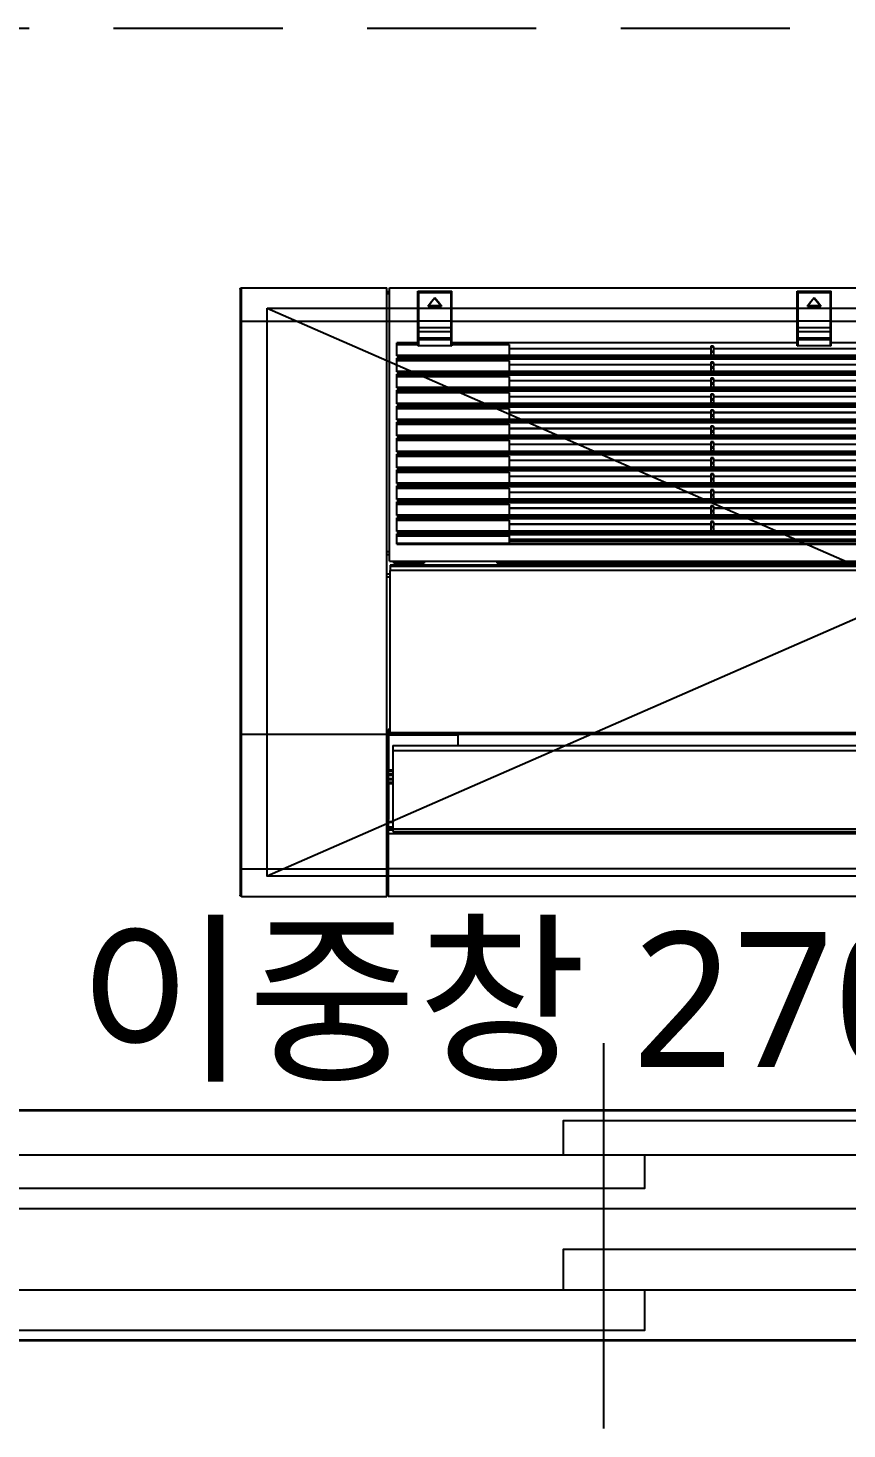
# Model space of a CAD drawing. Header units: millimetres. Extents: x 0 to 460473, y -68369 to 85219.
# Drawn here: x 231108 to 231714, y 27934 to 28970 of the extents above; entities that cross this region are included whole.
import ezdxf

# ---------------------------------------------------------------- set-up
doc = ezdxf.new("R2010")
doc.units = ezdxf.units.MM
doc.header["$LTSCALE"] = 50
doc.linetypes.add('HIDDEN2', pattern=[0.1875, 0.125, -0.0625])
for name, color, linetype in [('DIM', 7, 'Continuous'), ('ha', 8, 'Continuous'), ('hid', 8, 'HIDDEN2'), ('text', 7, 'Continuous'), ('wall', 2, 'Continuous'), ('win', 4, 'Continuous')]:
    doc.layers.add(name, color=color, linetype=linetype)
doc.styles.add('N 맑은고딕', font='malgun.ttf')
doc.styles.add('맑은 고딕', font='malgun.ttf')
doc.dimstyles.new('DH IN40', dxfattribs={"dimscale": 40, "dimtxt": 2.5, "dimasz": 1, "dimexe": 1.5, "dimexo": 1.5, "dimtad": 1, "dimdec": 7, "dimlunit": 6, "dimtxsty": '맑은 고딕', "dimblk": 'ARCHTICK', "dimcen": 2.5, "dimclrd": 256, "dimclre": 256, "dimclrt": 256, "dimadec": 0, "dimazin": 0, "dimtfac": 1, "dimtdec": 7, "dimtix": 1, "dimtmove": 0, "dimatfit": 3, "dimldrblk": 'ARCHTICK', "dimfxl": 1, "dimtfillclr": 1, "dimlwd": -1, "dimlwe": -1, "dimarcsym": 0})

# ---------------------------------------------------------------- blocks, each defined once
blk = doc.blocks.new('EWEDSF')
at = {"layer": 'wall', "color": 2}
for p, q in [((233274, 28169.7), (230234, 28169.7)), ((230034, 27999.7), (233434, 27999.7))]:
    blk.add_line(p, q, dxfattribs=at)
at = {"layer": 'win'}
for p, q in [((231534, 27934.2), (231534, 28219.2)), ((232844, 28169.2), (230324, 28169.2)), ((232834, 28096.7), (230334, 28096.7)), ((232834, 28096.7), (230334, 28096.7)), ((232834, 27999.2), (230334, 27999.2))]:
    blk.add_line(p, q, dxfattribs=at)
for points in [[(232834, 28161.7), (231504, 28161.7), (231504, 28136.7), (232834, 28136.7)], [(230334, 28136.7), (231564, 28136.7), (231564, 28111.7), (230334, 28111.7)], [(232834, 28066.7), (231504, 28066.7), (231504, 28036.7), (232834, 28036.7)], [(230334, 28036.7), (231564, 28036.7), (231564, 28006.7), (230334, 28006.7)]]:
    blk.add_lwpolyline(points, dxfattribs=at)
blk = doc.blocks.new('FSFSGF')
at = {"color": 1}
for p, q in [((325204.3, 82180.4), (325624.3, 83140.4)), ((325204.3, 83140.4), (325624.3, 82180.4))]:
    blk.add_line(p, q, dxfattribs=at)
at = {"color": 8}
for p, q in [((325189.3, 82270.9), (325189.3, 83049.9)), ((325391.4, 82270.9), (325391.4, 83049.9)), ((325394.4, 83049.4), (325394.4, 82271.4)), ((325395, 82271.4), (325395, 83049.4)), ((325398.4, 83049.4), (325398.4, 82271.4)), ((325518.3, 83049.4), (325518.3, 82271.4)), ((325519.3, 82271.4), (325519.3, 83049.4)), ((325592.8, 82269.9), (325592.8, 83050.9)), ((325618.9, 83050.9), (325618.9, 82269.9)), ((325639.3, 83050.9), (325639.3, 82269.9)), ((325239.7, 82276.4), (325239.7, 83044.9)), ((325241.4, 83044.9), (325241.4, 82276.4)), ((325241.9, 82276.4), (325241.9, 83044.9)), ((325251.5, 82276.4), (325251.5, 83044.9)), ((325253.2, 83044.9), (325253.2, 82276.4)), ((325253.7, 82276.4), (325253.7, 83044.9)), ((325263.3, 82276.4), (325263.3, 83044.9)), ((325265, 83044.9), (325265, 82276.4)), ((325265.4, 82276.4), (325265.4, 83044.9)), ((325275.1, 82276.4), (325275.1, 83044.9)), ((325276.8, 83044.9), (325276.8, 82276.4)), ((325277.2, 82276.4), (325277.2, 83044.9)), ((325286.9, 82276.4), (325286.9, 83044.9)), ((325288.6, 83044.9), (325288.6, 82276.4)), ((325289, 82276.4), (325289, 83044.9)), ((325298.7, 82276.4), (325298.7, 83044.9)), ((325300.4, 83044.9), (325300.4, 82276.4)), ((325300.8, 82276.4), (325300.8, 83044.9)), ((325310.5, 82276.4), (325310.5, 83044.9)), ((325312.2, 83044.9), (325312.2, 82276.4)), ((325312.6, 82276.4), (325312.6, 83044.9)), ((325322.3, 82276.4), (325322.3, 83044.9)), ((325323.9, 83044.9), (325323.9, 82276.4)), ((325324.4, 82276.4), (325324.4, 83044.9)), ((325334.1, 82276.4), (325334.1, 83044.9)), ((325335.7, 83044.9), (325335.7, 82276.4)), ((325336.2, 82276.4), (325336.2, 83044.9)), ((325345.8, 82276.4), (325345.8, 83044.9)), ((325347.5, 83044.9), (325347.5, 82276.4)), ((325348, 82276.4), (325348, 83044.9)), ((325357.6, 82276.4), (325357.6, 83044.9)), ((325359.3, 83044.9), (325359.3, 82276.4)), ((325359.8, 82276.4), (325359.8, 83044.9)), ((325369.4, 82276.4), (325369.4, 83044.9)), ((325371.1, 83044.9), (325371.1, 82276.4)), ((325371.6, 82276.4), (325371.6, 83044.9)), ((325378.4, 83044.9), (325378.4, 82276.4)), ((325378.9, 82276.4), (325378.9, 83044.9)), ((325527.8, 82273.4), (325527.8, 83047.4)), ((325531.3, 82273.4), (325531.3, 83047.4)), ((325589.6, 83047.4), (325589.6, 82273.4)), ((325591.3, 82273.4), (325591.3, 83047.4)), ((325392.9, 82350.4), (325392.9, 83025.9)), ((325375.5, 82963.4), (325375.5, 82359.3)), ((325376.3, 82359.3), (325376.3, 82963.4)), ((325213.9, 82597.4), (325213.9, 82723.4)), ((325229.9, 82723.4), (325229.9, 82597.4)), ((325234.4, 82659.4), (325234.4, 82510.4)), ((325234.5, 82659.4), (325234.5, 82510.4)), ((325239.2, 82510.4), (325239.2, 82659.4)), ((325246.2, 82659.4), (325246.2, 82510.4)), ((325246.3, 82659.4), (325246.3, 82510.4)), ((325251, 82510.4), (325251, 82659.4)), ((325258, 82659.4), (325258, 82510.4)), ((325258.1, 82659.4), (325258.1, 82510.4)), ((325262.8, 82510.4), (325262.8, 82659.4)), ((325269.8, 82659.4), (325269.8, 82510.4)), ((325269.9, 82659.4), (325269.9, 82510.4)), ((325274.6, 82510.4), (325274.6, 82659.4)), ((325281.6, 82659.4), (325281.6, 82510.4)), ((325281.7, 82659.4), (325281.7, 82510.4)), ((325286.4, 82510.4), (325286.4, 82659.4)), ((325293.4, 82659.4), (325293.4, 82510.4)), ((325293.5, 82659.4), (325293.5, 82510.4)), ((325298.2, 82510.4), (325298.2, 82659.4)), ((325305.2, 82659.4), (325305.2, 82510.4)), ((325305.2, 82659.4), (325305.2, 82510.4)), ((325310, 82510.4), (325310, 82659.4)), ((325317, 82659.4), (325317, 82510.4)), ((325317, 82659.4), (325317, 82510.4)), ((325321.8, 82510.4), (325321.8, 82659.4)), ((325328.8, 82659.4), (325328.8, 82510.4)), ((325328.8, 82659.4), (325328.8, 82510.4)), ((325333.6, 82510.4), (325333.6, 82659.4)), ((325340.6, 82659.4), (325340.6, 82510.4)), ((325340.6, 82659.4), (325340.6, 82510.4)), ((325345.4, 82510.4), (325345.4, 82659.4)), ((325352.3, 82659.4), (325352.3, 82510.4)), ((325352.4, 82659.4), (325352.4, 82510.4)), ((325357.2, 82510.4), (325357.2, 82659.4)), ((325364.1, 82659.4), (325364.1, 82510.4)), ((325364.2, 82659.4), (325364.2, 82510.4)), ((325368.9, 82510.4), (325368.9, 82659.4)), ((325191.7, 82572.4), (325191.7, 82597.4)), ((325194.6, 82597.4), (325191.7, 82597.4)), ((325192.7, 82596.8), (325192.7, 82573)), ((325192.7, 82596.8), (325192.8, 82596.8)), ((325192.8, 82596.8), (325192.9, 82596.8)), ((325192.9, 82596.8), (325193, 82597.1)), ((325192.9, 82573), (325192.9, 82596.8)), ((325192.9, 82596.8), (325195.7, 82596.8)), ((325193, 82597.1), (325193.2, 82597.3)), ((325196, 82597.3), (325193.2, 82597.3)), ((325198, 82597.4), (325194.6, 82597.4)), ((325195.7, 82596.8), (325198.9, 82596.8)), ((325199.2, 82597.3), (325196, 82597.3)), ((325201.6, 82597.4), (325198, 82597.4)), ((325198.9, 82596.8), (325202.4, 82596.8)), ((325202.6, 82597.3), (325199.2, 82597.3)), ((325205.6, 82597.4), (325201.6, 82597.4)), ((325202.4, 82596.8), (325206.1, 82596.8)), ((325206.3, 82597.3), (325202.6, 82597.3)), ((325205.2, 82597.3), (325205.3, 82597.4)), ((325209.7, 82597.4), (325205.6, 82597.4)), ((325206.1, 82596.8), (325210, 82596.8)), ((325210.1, 82597.3), (325206.3, 82597.3)), ((325207.6, 82597.4), (325207.6, 82597.3)), ((325213.9, 82597.4), (325209.7, 82597.4)), ((325210, 82596.8), (325213.9, 82596.8)), ((325214, 82597.3), (325210.1, 82597.3)), ((325212.6, 82597.3), (325212.6, 82597.4)), ((325229.9, 82597.4), (325213.9, 82597.4)), ((325213.9, 82596.8), (325214, 82597.1)), ((325213.9, 82596.8), (325213.9, 82573)), ((325213.9, 82596.8), (325216, 82596.8)), ((325214, 82597.1), (325214, 82597.3)), ((325215.7, 82597.3), (325214, 82597.3)), ((325214.6, 82597.4), (325214.6, 82597.3)), ((325217.2, 82597.3), (325215.7, 82597.3)), ((325216, 82596.8), (325217.7, 82596.8)), ((325218.5, 82597.3), (325217.2, 82597.3)), ((325217.7, 82596.8), (325218.9, 82596.8)), ((325219.3, 82597.3), (325218.5, 82597.3)), ((325218.9, 82596.8), (325219, 82597.1)), ((325218.9, 82596.8), (325218.9, 82573)), ((325218.9, 82596.8), (325220, 82596.8)), ((325219, 82597.1), (325219.3, 82597.3)), ((325220.2, 82597.3), (325219.3, 82597.3)), ((325220, 82596.8), (325221.7, 82596.8)), ((325221.7, 82597.3), (325220.2, 82597.3)), ((325226.6, 82597.3), (325221.7, 82597.3)), ((325221.7, 82597.3), (325221.7, 82597.1)), ((325221.7, 82597.1), (325221.7, 82596.8)), ((325221.7, 82596.8), (325226.6, 82596.8)), ((325221.7, 82573), (325221.7, 82596.8)), ((325226.8, 82597.3), (325226.6, 82597.3)), ((325226.6, 82597.3), (325226.6, 82597.1)), ((325226.6, 82597.1), (325226.6, 82596.8)), ((325226.6, 82596.8), (325226.6, 82573)), ((325226.6, 82596.8), (325227.1, 82596.8)), ((325227, 82597.3), (325226.8, 82597.3)), ((325231.5, 82597.3), (325227, 82597.3)), ((325227, 82597.3), (325227.3, 82597.1)), ((325227.1, 82596.8), (325227.5, 82596.8)), ((325227.3, 82597.1), (325227.5, 82596.8)), ((325227.5, 82573), (325227.5, 82596.8)), ((325227.5, 82596.8), (325232.1, 82596.8)), ((325232.1, 82597.4), (325229.9, 82597.4)), ((325231.9, 82597.1), (325231.5, 82597.3)), ((325232.1, 82596.8), (325231.9, 82597.1)), ((325232.1, 82597.4), (325232.1, 82572.4)), ((325232.1, 82596.8), (325232.1, 82573)), ((325199.7, 82587.3), (325196.8, 82584.9)), ((325196.8, 82584.9), (325199.7, 82582.5)), ((325196.8, 82584.9), (325196.8, 82584.9)), ((325196.8, 82584.9), (325196.8, 82584.9)), ((325196.8, 82584.9), (325196.8, 82584.9)), ((325196.8, 82584.9), (325196.9, 82584.9)), ((325196.9, 82584.9), (325199.7, 82587.2)), ((325199.7, 82582.5), (325196.9, 82584.9)), ((325196.9, 82584.9), (325196.9, 82584.9)), ((325196.9, 82584.9), (325196.9, 82584.9)), ((325196.9, 82584.9), (325196.9, 82584.9)), ((325196.9, 82584.9), (325196.9, 82584.9)), ((325202.8, 82589.8), (325199.7, 82587.3)), ((325199.7, 82587.2), (325202.7, 82589.6)), ((325202.7, 82589.7), (325202.7, 82589.8)), ((325202.7, 82589.8), (325202.8, 82589.8)), ((325202.7, 82589.6), (325202.7, 82589.6)), ((325202.7, 82589.6), (325202.7, 82589.7)), ((325202.7, 82589.7), (325202.7, 82589.7)), ((325202.7, 82589.7), (325202.7, 82589.7)), ((325202.7, 82589.6), (325202.7, 82580.1)), ((325202.7, 82589.6), (325202.7, 82589.6)), ((325202.8, 82579.9), (325202.8, 82589.9)), ((325202.8, 82589.9), (325202.8, 82589.8)), ((325202.8, 82589.8), (325202.8, 82589.8)), ((325202.8, 82589.8), (325202.8, 82589.8)), ((325202.8, 82589.8), (325202.8, 82589.8)), ((325192.8, 82573), (325192.7, 82573)), ((325192.9, 82573), (325192.8, 82573)), ((325195.7, 82573), (325192.9, 82573)), ((325193, 82572.6), (325192.9, 82573)), ((325198.9, 82573), (325195.7, 82573)), ((325202.4, 82573), (325198.9, 82573)), ((325199.7, 82582.5), (325202.8, 82579.9)), ((325202.7, 82580.1), (325199.7, 82582.5)), ((325206.1, 82573), (325202.4, 82573)), ((325202.7, 82580), (325202.7, 82580.1)), ((325202.7, 82580.1), (325202.7, 82580.1)), ((325202.7, 82580.1), (325202.7, 82580.1)), ((325202.7, 82580.1), (325202.7, 82580.1)), ((325202.7, 82580.1), (325202.7, 82580.1)), ((325202.7, 82579.9), (325202.7, 82580)), ((325202.8, 82579.9), (325202.7, 82579.9)), ((325202.8, 82579.9), (325202.8, 82579.9)), ((325202.8, 82579.9), (325202.8, 82579.9)), ((325202.8, 82579.9), (325202.8, 82579.9)), ((325202.8, 82579.9), (325202.8, 82579.9)), ((325210, 82573), (325206.1, 82573)), ((325213.9, 82573), (325210, 82573)), ((325214, 82572.6), (325213.9, 82573)), ((325216, 82573), (325213.9, 82573)), ((325217.7, 82573), (325216, 82573)), ((325218.9, 82573), (325217.7, 82573)), ((325220, 82573), (325218.9, 82573)), ((325219, 82572.6), (325218.9, 82573)), ((325221.7, 82573), (325220, 82573)), ((325226.6, 82573), (325221.7, 82573)), ((325221.7, 82573), (325221.7, 82572.6)), ((325227.1, 82573), (325226.6, 82573)), ((325226.6, 82573), (325226.6, 82572.6)), ((325227.5, 82573), (325227.1, 82573)), ((325227.5, 82573), (325227.3, 82572.6)), ((325232.1, 82573), (325227.5, 82573)), ((325231.9, 82572.6), (325232.1, 82573)), ((325194.6, 82572.4), (325191.7, 82572.4)), ((325193.2, 82572.5), (325193, 82572.6)), ((325193.2, 82572.5), (325196, 82572.5)), ((325198, 82572.4), (325194.6, 82572.4)), ((325196, 82572.5), (325199.2, 82572.5)), ((325201.6, 82572.4), (325198, 82572.4)), ((325199.2, 82572.5), (325202.6, 82572.5)), ((325205.6, 82572.4), (325201.6, 82572.4)), ((325202.6, 82572.5), (325206.3, 82572.5)), ((325205.2, 82572.5), (325205.3, 82572.4)), ((325209.7, 82572.4), (325205.6, 82572.4)), ((325206.3, 82572.5), (325210.1, 82572.5)), ((325207.6, 82572.4), (325207.6, 82572.5)), ((325213.9, 82572.4), (325209.7, 82572.4)), ((325210.1, 82572.5), (325214, 82572.5)), ((325212.6, 82572.5), (325212.6, 82572.4)), ((325213.9, 82316.9), (325213.9, 82572.4)), ((325229.9, 82572.4), (325213.9, 82572.4)), ((325214, 82572.5), (325214, 82572.6)), ((325214, 82572.5), (325215.7, 82572.5)), ((325214.6, 82572.4), (325214.6, 82572.5)), ((325215.7, 82572.5), (325217.2, 82572.5)), ((325217.2, 82572.5), (325218.5, 82572.5)), ((325218.5, 82572.5), (325219.3, 82572.5)), ((325219.3, 82572.5), (325219, 82572.6)), ((325219.3, 82572.5), (325220.2, 82572.5)), ((325220.2, 82572.5), (325221.7, 82572.5)), ((325221.7, 82572.6), (325221.7, 82572.5)), ((325221.7, 82572.5), (325226.6, 82572.5)), ((325226.6, 82572.6), (325226.6, 82572.5)), ((325226.6, 82572.5), (325226.8, 82572.5)), ((325226.8, 82572.5), (325227, 82572.5)), ((325227.3, 82572.6), (325227, 82572.5)), ((325227, 82572.5), (325231.5, 82572.5)), ((325229.9, 82572.4), (325229.9, 82316.9)), ((325232.1, 82572.4), (325229.9, 82572.4)), ((325231.5, 82572.5), (325231.9, 82572.6)), ((325232.5, 82510.4), (325232.5, 82508.4)), ((325232.7, 82510.4), (325232.5, 82510.4)), ((325232.5, 82508.4), (325232.7, 82508.4)), ((325233, 82510.4), (325232.7, 82510.4)), ((325232.7, 82508.4), (325233, 82508.4)), ((325233, 82508.4), (325233, 82510.4)), ((325233, 82510.4), (325236.3, 82510.4)), ((325233, 82508.4), (325236.3, 82508.4)), ((325234.4, 82508.4), (325234.4, 82359.3)), ((325234.5, 82508.4), (325234.5, 82359.3)), ((325236.3, 82510.4), (325236.3, 82508.4)), ((325236.5, 82510.4), (325236.3, 82510.4)), ((325236.3, 82508.4), (325236.5, 82508.4)), ((325236.7, 82510.4), (325236.5, 82510.4)), ((325236.5, 82508.4), (325236.7, 82508.4)), ((325236.7, 82510.4), (325239.3, 82510.4)), ((325236.7, 82508.4), (325236.7, 82510.4)), ((325236.7, 82508.4), (325239.3, 82508.4)), ((325239.2, 82359.3), (325239.2, 82508.4)), ((325239.3, 82510.4), (325239.3, 82508.4)), ((325244.3, 82510.4), (325244.3, 82508.4)), ((325244.5, 82510.4), (325244.3, 82510.4)), ((325244.3, 82508.4), (325244.5, 82508.4)), ((325244.7, 82510.4), (325244.5, 82510.4)), ((325244.5, 82508.4), (325244.7, 82508.4)), ((325244.7, 82508.4), (325244.7, 82510.4)), ((325244.7, 82510.4), (325248.1, 82510.4)), ((325244.7, 82508.4), (325248.1, 82508.4)), ((325246.2, 82508.4), (325246.2, 82359.3)), ((325246.3, 82508.4), (325246.3, 82359.3)), ((325248.1, 82510.4), (325248.1, 82508.4)), ((325248.3, 82510.4), (325248.1, 82510.4)), ((325248.1, 82508.4), (325248.3, 82508.4)), ((325248.5, 82510.4), (325248.3, 82510.4)), ((325248.3, 82508.4), (325248.5, 82508.4)), ((325248.5, 82508.4), (325248.5, 82510.4)), ((325248.5, 82510.4), (325251.1, 82510.4)), ((325248.5, 82508.4), (325251.1, 82508.4)), ((325251, 82359.3), (325251, 82508.4)), ((325251.1, 82510.4), (325251.1, 82508.4)), ((325256.1, 82510.4), (325256.1, 82508.4)), ((325256.3, 82510.4), (325256.1, 82510.4)), ((325256.1, 82508.4), (325256.3, 82508.4)), ((325256.5, 82510.4), (325256.3, 82510.4)), ((325256.3, 82508.4), (325256.5, 82508.4)), ((325256.5, 82508.4), (325256.5, 82510.4)), ((325256.5, 82510.4), (325259.9, 82510.4)), ((325256.5, 82508.4), (325259.9, 82508.4)), ((325258, 82508.4), (325258, 82359.3)), ((325258.1, 82508.4), (325258.1, 82359.3)), ((325259.9, 82510.4), (325259.9, 82508.4)), ((325260.1, 82510.4), (325259.9, 82510.4)), ((325259.9, 82508.4), (325260.1, 82508.4)), ((325260.3, 82510.4), (325260.1, 82510.4)), ((325260.1, 82508.4), (325260.3, 82508.4)), ((325260.3, 82508.4), (325260.3, 82510.4)), ((325260.3, 82510.4), (325262.9, 82510.4)), ((325260.3, 82508.4), (325262.9, 82508.4)), ((325262.8, 82359.3), (325262.8, 82508.4)), ((325262.9, 82510.4), (325262.9, 82508.4)), ((325267.9, 82510.4), (325267.9, 82508.4)), ((325268.1, 82510.4), (325267.9, 82510.4)), ((325267.9, 82508.4), (325268.1, 82508.4)), ((325268.3, 82510.4), (325268.1, 82510.4)), ((325268.1, 82508.4), (325268.3, 82508.4)), ((325268.3, 82508.4), (325268.3, 82510.4)), ((325268.3, 82510.4), (325271.7, 82510.4)), ((325268.3, 82508.4), (325271.7, 82508.4)), ((325269.8, 82508.4), (325269.8, 82359.3)), ((325269.9, 82508.4), (325269.9, 82359.3)), ((325271.7, 82510.4), (325271.7, 82508.4)), ((325271.9, 82510.4), (325271.7, 82510.4)), ((325271.7, 82508.4), (325271.9, 82508.4)), ((325272.1, 82510.4), (325271.9, 82510.4)), ((325271.9, 82508.4), (325272.1, 82508.4)), ((325272.1, 82510.4), (325274.7, 82510.4)), ((325272.1, 82508.4), (325272.1, 82510.4)), ((325272.1, 82508.4), (325274.7, 82508.4)), ((325274.6, 82359.3), (325274.6, 82508.4)), ((325274.7, 82510.4), (325274.7, 82508.4)), ((325279.7, 82510.4), (325279.7, 82508.4)), ((325279.9, 82510.4), (325279.7, 82510.4)), ((325279.7, 82508.4), (325279.9, 82508.4)), ((325280.1, 82510.4), (325279.9, 82510.4)), ((325279.9, 82508.4), (325280.1, 82508.4)), ((325280.1, 82508.4), (325280.1, 82510.4)), ((325280.1, 82510.4), (325283.5, 82510.4)), ((325280.1, 82508.4), (325283.5, 82508.4)), ((325281.6, 82508.4), (325281.6, 82359.3)), ((325281.7, 82508.4), (325281.7, 82359.3)), ((325283.5, 82510.4), (325283.5, 82508.4)), ((325283.7, 82510.4), (325283.5, 82510.4)), ((325283.5, 82508.4), (325283.7, 82508.4)), ((325283.9, 82510.4), (325283.7, 82510.4)), ((325283.7, 82508.4), (325283.9, 82508.4)), ((325283.9, 82510.4), (325286.5, 82510.4)), ((325283.9, 82508.4), (325283.9, 82510.4)), ((325283.9, 82508.4), (325286.5, 82508.4)), ((325286.4, 82359.3), (325286.4, 82508.4)), ((325286.5, 82510.4), (325286.5, 82508.4)), ((325291.5, 82510.4), (325291.5, 82508.4)), ((325291.6, 82510.4), (325291.5, 82510.4)), ((325291.5, 82508.4), (325291.6, 82508.4)), ((325291.9, 82510.4), (325291.6, 82510.4)), ((325291.6, 82508.4), (325291.9, 82508.4)), ((325291.9, 82508.4), (325291.9, 82510.4)), ((325291.9, 82510.4), (325295.3, 82510.4)), ((325291.9, 82508.4), (325295.3, 82508.4)), ((325293.4, 82508.4), (325293.4, 82359.3)), ((325293.5, 82508.4), (325293.5, 82359.3)), ((325295.3, 82510.4), (325295.3, 82508.4)), ((325295.5, 82510.4), (325295.3, 82510.4)), ((325295.3, 82508.4), (325295.5, 82508.4)), ((325295.7, 82510.4), (325295.5, 82510.4)), ((325295.5, 82508.4), (325295.7, 82508.4)), ((325295.7, 82508.4), (325295.7, 82510.4)), ((325295.7, 82510.4), (325298.3, 82510.4)), ((325295.7, 82508.4), (325298.3, 82508.4)), ((325298.2, 82359.3), (325298.2, 82508.4)), ((325298.3, 82510.4), (325298.3, 82508.4)), ((325303.2, 82510.4), (325303.2, 82508.4)), ((325303.4, 82510.4), (325303.2, 82510.4)), ((325303.2, 82508.4), (325303.4, 82508.4)), ((325303.7, 82510.4), (325303.4, 82510.4)), ((325303.4, 82508.4), (325303.7, 82508.4)), ((325303.7, 82508.4), (325303.7, 82510.4)), ((325303.7, 82510.4), (325307.1, 82510.4)), ((325303.7, 82508.4), (325307.1, 82508.4)), ((325305.2, 82508.4), (325305.2, 82359.3)), ((325305.2, 82508.4), (325305.2, 82359.3)), ((325307.1, 82510.4), (325307.1, 82508.4)), ((325307.3, 82510.4), (325307.1, 82510.4)), ((325307.1, 82508.4), (325307.3, 82508.4)), ((325307.5, 82510.4), (325307.3, 82510.4)), ((325307.3, 82508.4), (325307.5, 82508.4)), ((325307.5, 82508.4), (325307.5, 82510.4)), ((325307.5, 82510.4), (325310.1, 82510.4)), ((325307.5, 82508.4), (325310.1, 82508.4)), ((325310, 82359.3), (325310, 82508.4)), ((325310.1, 82510.4), (325310.1, 82508.4)), ((325315, 82510.4), (325315, 82508.4)), ((325315.2, 82510.4), (325315, 82510.4)), ((325315, 82508.4), (325315.2, 82508.4)), ((325315.5, 82510.4), (325315.2, 82510.4)), ((325315.2, 82508.4), (325315.5, 82508.4)), ((325315.5, 82508.4), (325315.5, 82510.4)), ((325315.5, 82510.4), (325318.8, 82510.4)), ((325315.5, 82508.4), (325318.8, 82508.4)), ((325317, 82508.4), (325317, 82359.3)), ((325317, 82508.4), (325317, 82359.3)), ((325318.8, 82510.4), (325318.8, 82508.4)), ((325319.1, 82510.4), (325318.8, 82510.4)), ((325318.8, 82508.4), (325319.1, 82508.4)), ((325319.3, 82510.4), (325319.1, 82510.4)), ((325319.1, 82508.4), (325319.3, 82508.4)), ((325319.3, 82510.4), (325321.8, 82510.4)), ((325319.3, 82508.4), (325319.3, 82510.4)), ((325319.3, 82508.4), (325321.8, 82508.4)), ((325321.8, 82510.4), (325321.8, 82508.4)), ((325321.8, 82359.3), (325321.8, 82508.4)), ((325326.8, 82510.4), (325326.8, 82508.4)), ((325327, 82510.4), (325326.8, 82510.4)), ((325326.8, 82508.4), (325327, 82508.4)), ((325327.3, 82510.4), (325327, 82510.4)), ((325327, 82508.4), (325327.3, 82508.4)), ((325327.3, 82508.4), (325327.3, 82510.4)), ((325327.3, 82510.4), (325330.6, 82510.4)), ((325327.3, 82508.4), (325330.6, 82508.4)), ((325328.8, 82508.4), (325328.8, 82359.3)), ((325328.8, 82508.4), (325328.8, 82359.3)), ((325330.6, 82510.4), (325330.6, 82508.4)), ((325330.9, 82510.4), (325330.6, 82510.4)), ((325330.6, 82508.4), (325330.9, 82508.4)), ((325331, 82510.4), (325330.9, 82510.4)), ((325330.9, 82508.4), (325331, 82508.4)), ((325331, 82510.4), (325333.6, 82510.4)), ((325331, 82508.4), (325331, 82510.4)), ((325331, 82508.4), (325333.6, 82508.4)), ((325333.6, 82510.4), (325333.6, 82508.4)), ((325333.6, 82359.3), (325333.6, 82508.4)), ((325338.6, 82510.4), (325338.6, 82508.4)), ((325338.8, 82510.4), (325338.6, 82510.4)), ((325338.6, 82508.4), (325338.8, 82508.4)), ((325339.1, 82510.4), (325338.8, 82510.4)), ((325338.8, 82508.4), (325339.1, 82508.4)), ((325339.1, 82508.4), (325339.1, 82510.4)), ((325339.1, 82510.4), (325342.4, 82510.4)), ((325339.1, 82508.4), (325342.4, 82508.4)), ((325340.6, 82508.4), (325340.6, 82359.3)), ((325340.6, 82508.4), (325340.6, 82359.3)), ((325342.4, 82510.4), (325342.4, 82508.4)), ((325342.7, 82510.4), (325342.4, 82510.4)), ((325342.4, 82508.4), (325342.7, 82508.4)), ((325342.8, 82510.4), (325342.7, 82510.4)), ((325342.7, 82508.4), (325342.8, 82508.4)), ((325342.8, 82510.4), (325345.4, 82510.4)), ((325342.8, 82508.4), (325342.8, 82510.4)), ((325342.8, 82508.4), (325345.4, 82508.4)), ((325345.4, 82510.4), (325345.4, 82508.4)), ((325345.4, 82359.3), (325345.4, 82508.4)), ((325350.4, 82510.4), (325350.4, 82508.4)), ((325350.6, 82510.4), (325350.4, 82510.4)), ((325350.4, 82508.4), (325350.6, 82508.4)), ((325350.9, 82510.4), (325350.6, 82510.4)), ((325350.6, 82508.4), (325350.9, 82508.4)), ((325350.9, 82508.4), (325350.9, 82510.4)), ((325350.9, 82510.4), (325354.2, 82510.4)), ((325350.9, 82508.4), (325354.2, 82508.4)), ((325352.3, 82508.4), (325352.3, 82359.3)), ((325352.4, 82508.4), (325352.4, 82359.3)), ((325354.2, 82510.4), (325354.2, 82508.4)), ((325354.5, 82510.4), (325354.2, 82510.4)), ((325354.2, 82508.4), (325354.5, 82508.4)), ((325354.6, 82510.4), (325354.5, 82510.4)), ((325354.5, 82508.4), (325354.6, 82508.4)), ((325354.6, 82510.4), (325357.2, 82510.4)), ((325354.6, 82508.4), (325354.6, 82510.4)), ((325354.6, 82508.4), (325357.2, 82508.4)), ((325357.2, 82510.4), (325357.2, 82508.4)), ((325357.2, 82359.3), (325357.2, 82508.4)), ((325362.2, 82510.4), (325362.2, 82508.4)), ((325362.4, 82510.4), (325362.2, 82510.4)), ((325362.2, 82508.4), (325362.4, 82508.4)), ((325362.7, 82510.4), (325362.4, 82510.4)), ((325362.4, 82508.4), (325362.7, 82508.4)), ((325362.7, 82508.4), (325362.7, 82510.4)), ((325362.7, 82510.4), (325366, 82510.4)), ((325362.7, 82508.4), (325366, 82508.4)), ((325364.1, 82508.4), (325364.1, 82359.3)), ((325364.2, 82508.4), (325364.2, 82359.3)), ((325366, 82510.4), (325366, 82508.4)), ((325366.2, 82510.4), (325366, 82510.4)), ((325366, 82508.4), (325366.2, 82508.4)), ((325366.4, 82510.4), (325366.2, 82510.4)), ((325366.2, 82508.4), (325366.4, 82508.4)), ((325366.4, 82508.4), (325366.4, 82510.4)), ((325366.4, 82510.4), (325369, 82510.4)), ((325366.4, 82508.4), (325369, 82508.4)), ((325368.9, 82359.3), (325368.9, 82508.4)), ((325369, 82510.4), (325369, 82508.4)), ((325231.3, 82316.9), (325231.3, 82359.3)), ((325231.3, 82359.3), (325239.2, 82359.3)), ((325239.2, 82276.4), (325239.2, 82359.3)), ((325243.1, 82276.4), (325243.1, 82359.3)), ((325243.1, 82359.3), (325251, 82359.3)), ((325251, 82276.4), (325251, 82359.3)), ((325254.9, 82276.4), (325254.9, 82359.3)), ((325254.9, 82359.3), (325262.8, 82359.3)), ((325262.8, 82276.4), (325262.8, 82359.3)), ((325266.7, 82276.4), (325266.7, 82359.3)), ((325266.7, 82359.3), (325274.6, 82359.3)), ((325274.6, 82276.4), (325274.6, 82359.3)), ((325278.5, 82276.4), (325278.5, 82359.3)), ((325278.5, 82359.3), (325286.4, 82359.3)), ((325286.4, 82276.4), (325286.4, 82359.3)), ((325290.2, 82276.4), (325290.2, 82359.3)), ((325290.2, 82359.3), (325298.2, 82359.3)), ((325298.2, 82276.4), (325298.2, 82359.3)), ((325302, 82276.4), (325302, 82359.3)), ((325302, 82359.3), (325310, 82359.3)), ((325310, 82276.4), (325310, 82359.3)), ((325313.8, 82276.4), (325313.8, 82359.3)), ((325313.8, 82359.3), (325321.8, 82359.3)), ((325321.8, 82276.4), (325321.8, 82359.3)), ((325325.6, 82276.4), (325325.6, 82359.3)), ((325325.6, 82359.3), (325333.6, 82359.3)), ((325333.6, 82276.4), (325333.6, 82359.3)), ((325337.4, 82276.4), (325337.4, 82359.3)), ((325337.4, 82359.3), (325345.4, 82359.3)), ((325345.4, 82276.4), (325345.4, 82359.3)), ((325349.2, 82276.4), (325349.2, 82359.3)), ((325349.2, 82359.3), (325357.2, 82359.3)), ((325357.2, 82276.4), (325357.2, 82359.3)), ((325361, 82276.4), (325361, 82359.3)), ((325361, 82359.3), (325368.9, 82359.3)), ((325368.9, 82276.4), (325368.9, 82359.3)), ((325372.8, 82276.4), (325372.8, 82359.3)), ((325372.8, 82359.3), (325378.4, 82359.3)), ((325391.6, 82350.8), (325391.4, 82350.8)), ((325391.4, 82350.4), (325392.1, 82350.4)), ((325392.1, 82350.7), (325391.6, 82350.8)), ((325392.6, 82350.6), (325392.1, 82350.7)), ((325392.1, 82350.4), (325392.9, 82350.4)), ((325392.7, 82350.5), (325392.6, 82350.6)), ((325392.8, 82350.5), (325392.7, 82350.5)), ((325392.9, 82350.4), (325392.8, 82350.5)), ((325392.9, 82350.4), (325392.9, 82350.4)), ((325392.9, 82350.4), (325392.9, 82350.4)), ((325392.9, 82350.4), (325392.9, 82350.4)), ((325392.9, 82350.4), (325392.9, 82350.4)), ((325392.9, 82350.4), (325392.9, 82350.4)), ((325191.7, 82291.9), (325191.7, 82316.9)), ((325194.6, 82316.9), (325191.7, 82316.9)), ((325192.7, 82316.3), (325192.7, 82292.5)), ((325192.7, 82316.3), (325192.8, 82316.3)), ((325192.8, 82316.3), (325192.9, 82316.3)), ((325192.9, 82316.3), (325193, 82316.6)), ((325192.9, 82292.5), (325192.9, 82316.3)), ((325192.9, 82316.3), (325195.7, 82316.3)), ((325193, 82316.6), (325193.2, 82316.8)), ((325196, 82316.8), (325193.2, 82316.8)), ((325198, 82316.9), (325194.6, 82316.9)), ((325195.7, 82316.3), (325198.9, 82316.3)), ((325199.2, 82316.8), (325196, 82316.8)), ((325201.6, 82316.9), (325198, 82316.9)), ((325198.9, 82316.3), (325202.4, 82316.3)), ((325202.6, 82316.8), (325199.2, 82316.8)), ((325205.6, 82316.9), (325201.6, 82316.9)), ((325202.4, 82316.3), (325206.1, 82316.3)), ((325206.3, 82316.8), (325202.6, 82316.8)), ((325205.2, 82316.8), (325205.3, 82316.9)), ((325209.7, 82316.9), (325205.6, 82316.9)), ((325206.1, 82316.3), (325210, 82316.3)), ((325210.1, 82316.8), (325206.3, 82316.8)), ((325207.6, 82316.9), (325207.6, 82316.8)), ((325213.9, 82316.9), (325209.7, 82316.9)), ((325210, 82316.3), (325213.9, 82316.3)), ((325214, 82316.8), (325210.1, 82316.8)), ((325212.6, 82316.8), (325212.6, 82316.9)), ((325229.9, 82316.9), (325213.9, 82316.9)), ((325213.9, 82316.3), (325214, 82316.6)), ((325213.9, 82316.3), (325213.9, 82292.5)), ((325213.9, 82316.3), (325216, 82316.3)), ((325214, 82316.6), (325214, 82316.8)), ((325215.7, 82316.8), (325214, 82316.8)), ((325214.6, 82316.9), (325214.6, 82316.8)), ((325217.2, 82316.8), (325215.7, 82316.8)), ((325216, 82316.3), (325217.7, 82316.3)), ((325218.5, 82316.8), (325217.2, 82316.8)), ((325217.7, 82316.3), (325218.9, 82316.3)), ((325219.3, 82316.8), (325218.5, 82316.8)), ((325218.9, 82316.3), (325219, 82316.6)), ((325218.9, 82316.3), (325218.9, 82292.5)), ((325218.9, 82316.3), (325220, 82316.3)), ((325219, 82316.6), (325219.3, 82316.8)), ((325220.2, 82316.8), (325219.3, 82316.8)), ((325220, 82316.3), (325221.7, 82316.3)), ((325221.7, 82316.8), (325220.2, 82316.8)), ((325226.6, 82316.8), (325221.7, 82316.8)), ((325221.7, 82316.8), (325221.7, 82316.6)), ((325221.7, 82316.6), (325221.7, 82316.3)), ((325221.7, 82316.3), (325226.6, 82316.3)), ((325221.7, 82292.5), (325221.7, 82316.3)), ((325226.8, 82316.8), (325226.6, 82316.8)), ((325226.6, 82316.8), (325226.6, 82316.6)), ((325226.6, 82316.6), (325226.6, 82316.3)), ((325226.6, 82316.3), (325226.6, 82292.5)), ((325226.6, 82316.3), (325227.1, 82316.3)), ((325227, 82316.8), (325226.8, 82316.8)), ((325231.5, 82316.8), (325227, 82316.8)), ((325227, 82316.8), (325227.3, 82316.6)), ((325227.1, 82316.3), (325227.5, 82316.3)), ((325227.3, 82316.6), (325227.5, 82316.3)), ((325227.5, 82292.5), (325227.5, 82316.3)), ((325227.5, 82316.3), (325232.1, 82316.3)), ((325231.3, 82316.9), (325229.9, 82316.9)), ((325231.3, 82316.9), (325232.3, 82316.9)), ((325231.9, 82316.6), (325231.5, 82316.8)), ((325232.1, 82316.3), (325231.9, 82316.6)), ((325232.1, 82316.3), (325232.1, 82292.5)), ((325232.3, 82316.9), (325232.3, 82291.9)), ((325519.5, 82321.4), (325519.3, 82321.4)), ((325519.8, 82321.4), (325519.5, 82321.4)), ((325519.8, 82270.4), (325519.8, 82321.4)), ((325519.8, 82321.4), (325527.8, 82321.4)), ((325199.7, 82306.8), (325196.8, 82304.4)), ((325196.8, 82304.4), (325199.7, 82302)), ((325196.8, 82304.4), (325196.8, 82304.4)), ((325196.8, 82304.4), (325196.8, 82304.4)), ((325196.8, 82304.4), (325196.8, 82304.4)), ((325196.8, 82304.4), (325196.9, 82304.4)), ((325196.9, 82304.4), (325199.7, 82306.7)), ((325199.7, 82302), (325196.9, 82304.4)), ((325196.9, 82304.4), (325196.9, 82304.4)), ((325196.9, 82304.4), (325196.9, 82304.4)), ((325196.9, 82304.4), (325196.9, 82304.4)), ((325196.9, 82304.4), (325196.9, 82304.4)), ((325202.8, 82309.3), (325199.7, 82306.8)), ((325199.7, 82306.7), (325202.7, 82309.1)), ((325202.7, 82309.2), (325202.7, 82309.3)), ((325202.7, 82309.3), (325202.8, 82309.3)), ((325202.7, 82309.1), (325202.7, 82309.2)), ((325202.7, 82309.2), (325202.7, 82309.2)), ((325202.7, 82309.2), (325202.7, 82309.2)), ((325202.7, 82309.1), (325202.7, 82299.6)), ((325202.7, 82309.1), (325202.7, 82309.1)), ((325202.7, 82309.1), (325202.7, 82309.1)), ((325202.8, 82299.4), (325202.8, 82309.4)), ((325202.8, 82309.4), (325202.8, 82309.3)), ((325202.8, 82309.3), (325202.8, 82309.3)), ((325202.8, 82309.3), (325202.8, 82309.3)), ((325202.8, 82309.3), (325202.8, 82309.3)), ((325199.7, 82302), (325202.8, 82299.4)), ((325202.7, 82299.6), (325199.7, 82302)), ((325202.7, 82299.5), (325202.7, 82299.6)), ((325202.7, 82299.6), (325202.7, 82299.6)), ((325202.7, 82299.6), (325202.7, 82299.6)), ((325202.7, 82299.6), (325202.7, 82299.6)), ((325202.7, 82299.6), (325202.7, 82299.6)), ((325202.7, 82299.4), (325202.7, 82299.5)), ((325202.8, 82299.4), (325202.7, 82299.4)), ((325202.8, 82299.4), (325202.8, 82299.4)), ((325202.8, 82299.4), (325202.8, 82299.4)), ((325202.8, 82299.4), (325202.8, 82299.4)), ((325202.8, 82299.4), (325202.8, 82299.4)), ((325391.4, 82296.4), (325392.1, 82296.4)), ((325392.1, 82296.4), (325392.9, 82296.4)), ((325392.9, 82274), (325392.9, 82296.4)), ((325194.6, 82291.9), (325191.7, 82291.9)), ((325192.8, 82292.5), (325192.7, 82292.5)), ((325192.9, 82292.5), (325192.8, 82292.5)), ((325195.7, 82292.5), (325192.9, 82292.5)), ((325193, 82292.1), (325192.9, 82292.5)), ((325193.2, 82292), (325193, 82292.1)), ((325193.2, 82292), (325196, 82292)), ((325198, 82291.9), (325194.6, 82291.9)), ((325198.9, 82292.5), (325195.7, 82292.5)), ((325196, 82292), (325199.2, 82292)), ((325201.6, 82291.9), (325198, 82291.9)), ((325202.4, 82292.5), (325198.9, 82292.5)), ((325199.2, 82292), (325202.6, 82292)), ((325205.6, 82291.9), (325201.6, 82291.9)), ((325206.1, 82292.5), (325202.4, 82292.5)), ((325202.6, 82292), (325206.3, 82292)), ((325205.2, 82292), (325205.3, 82291.9)), ((325209.7, 82291.9), (325205.6, 82291.9)), ((325210, 82292.5), (325206.1, 82292.5)), ((325206.3, 82292), (325210.1, 82292)), ((325207.6, 82291.9), (325207.6, 82292)), ((325213.9, 82291.9), (325209.7, 82291.9)), ((325213.9, 82292.5), (325210, 82292.5)), ((325210.1, 82292), (325214, 82292)), ((325212.6, 82292), (325212.6, 82291.9)), ((325216, 82292.5), (325213.9, 82292.5)), ((325214, 82292.1), (325213.9, 82292.5)), ((325229.9, 82291.9), (325213.9, 82291.9)), ((325213.9, 82270.9), (325213.9, 82291.9)), ((325214, 82292), (325214, 82292.1)), ((325214, 82292), (325215.7, 82292)), ((325214.6, 82291.9), (325214.6, 82292)), ((325215.7, 82292), (325217.2, 82292)), ((325217.7, 82292.5), (325216, 82292.5)), ((325217.2, 82292), (325218.5, 82292)), ((325218.9, 82292.5), (325217.7, 82292.5)), ((325218.5, 82292), (325219.3, 82292)), ((325220, 82292.5), (325218.9, 82292.5)), ((325219, 82292.1), (325218.9, 82292.5)), ((325219.3, 82292), (325219, 82292.1)), ((325219.3, 82292), (325220.2, 82292)), ((325221.7, 82292.5), (325220, 82292.5)), ((325220.2, 82292), (325221.7, 82292)), ((325226.6, 82292.5), (325221.7, 82292.5)), ((325221.7, 82292.5), (325221.7, 82292.1)), ((325221.7, 82292.1), (325221.7, 82292)), ((325221.7, 82292), (325226.6, 82292)), ((325227.1, 82292.5), (325226.6, 82292.5)), ((325226.6, 82292.5), (325226.6, 82292.1)), ((325226.6, 82292.1), (325226.6, 82292)), ((325226.6, 82292), (325226.8, 82292)), ((325226.8, 82292), (325227, 82292)), ((325227.3, 82292.1), (325227, 82292)), ((325227, 82292), (325231.5, 82292)), ((325227.5, 82292.5), (325227.1, 82292.5)), ((325227.5, 82292.5), (325227.3, 82292.1)), ((325232.1, 82292.5), (325227.5, 82292.5)), ((325229.9, 82291.9), (325229.9, 82276.4)), ((325231.3, 82291.9), (325229.9, 82291.9)), ((325231.3, 82276.4), (325231.3, 82291.9)), ((325231.3, 82291.9), (325232.3, 82291.9)), ((325231.5, 82292), (325231.9, 82292.1)), ((325231.9, 82292.1), (325232.1, 82292.5)), ((325239.7, 82276.4), (325229.9, 82276.4)), ((325251.5, 82276.4), (325241.4, 82276.4)), ((325263.3, 82276.4), (325253.2, 82276.4)), ((325275.1, 82276.4), (325265, 82276.4)), ((325286.9, 82276.4), (325276.8, 82276.4)), ((325298.7, 82276.4), (325288.6, 82276.4)), ((325310.5, 82276.4), (325300.4, 82276.4)), ((325322.3, 82276.4), (325312.2, 82276.4)), ((325334.1, 82276.4), (325323.9, 82276.4)), ((325345.8, 82276.4), (325335.7, 82276.4)), ((325357.6, 82276.4), (325347.5, 82276.4)), ((325369.4, 82276.4), (325359.3, 82276.4)), ((325378.9, 82276.4), (325371.1, 82276.4)), ((325392.1, 82274), (325391.4, 82274)), ((325392.9, 82274), (325392.1, 82274)), ((325527.8, 82273.4), (325528.4, 82273.4)), ((325528.4, 82273.4), (325529.7, 82273.4)), ((325529.7, 82273.4), (325531.3, 82273.4)), ((325531.3, 82273.4), (325589.6, 82273.4)), ((325545.9, 82273.4), (325546, 82269.9)), ((325546, 82273.4), (325546, 82269.9)), ((325546.1, 82269.9), (325546.1, 82273.4)), ((325546.4, 82273.4), (325546.4, 82269.9)), ((325546.8, 82273.4), (325546.8, 82269.9)), ((325546.9, 82273.4), (325546.9, 82269.9)), ((325547, 82273.4), (325547, 82269.9)), ((325548.9, 82273.4), (325549, 82269.9)), ((325548.9, 82273.4), (325548.9, 82269.9)), ((325549.6, 82273.4), (325549.6, 82269.9)), ((325549.8, 82273.4), (325549.8, 82269.9)), ((325549.8, 82273.4), (325549.8, 82269.9)), ((325552.3, 82273.4), (325552.3, 82269.9)), ((325552.3, 82273.4), (325552.3, 82269.9)), ((325552.4, 82273.4), (325552.5, 82269.9)), ((325553.2, 82273.4), (325553.1, 82269.9)), ((325553.2, 82273.4), (325553.2, 82269.9)), ((325555.1, 82273.4), (325555.1, 82269.9)), ((325555.2, 82273.4), (325555.1, 82269.9)), ((325555.3, 82273.4), (325555.3, 82269.9)), ((325555.7, 82273.4), (325555.6, 82269.9)), ((325556, 82273.4), (325556, 82269.9)), ((325556.1, 82273.4), (325556, 82269.9)), ((325556.2, 82273.4), (325556.1, 82269.9)), ((325584.2, 82273.4), (325584.2, 82269.9)), ((325584.5, 82269.9), (325584.5, 82273.4)), ((325588, 82273.4), (325588, 82269.9)), ((325588.3, 82269.9), (325588.3, 82273.4)), ((325588.8, 82273.4), (325588.8, 82269.9)), ((325589.3, 82273.4), (325589.3, 82270.4)), ((325589.6, 82273.4), (325590.8, 82273.4)), ((325590.2, 82273.4), (325590.2, 82269.9)), ((325590.8, 82273.4), (325591.3, 82273.4)), ((325191.7, 82270.9), (325189.3, 82270.9)), ((325189.3, 82161.4), (325189.3, 82268.9)), ((325191.7, 82268.9), (325189.3, 82268.9)), ((325194.6, 82270.9), (325191.7, 82270.9)), ((325194.6, 82268.9), (325191.7, 82268.9)), ((325192.3, 82270.9), (325192.3, 82268.9)), ((325193.4, 82268.9), (325193.4, 82270.9)), ((325198, 82270.9), (325194.6, 82270.9)), ((325198, 82268.9), (325194.6, 82268.9)), ((325201.6, 82270.9), (325198, 82270.9)), ((325201.6, 82268.9), (325198, 82268.9)), ((325205.6, 82270.9), (325201.6, 82270.9)), ((325205.6, 82268.9), (325201.6, 82268.9)), ((325209.7, 82270.9), (325205.6, 82270.9)), ((325209.7, 82268.9), (325205.6, 82268.9)), ((325213.9, 82270.9), (325209.7, 82270.9)), ((325213.9, 82268.9), (325209.7, 82268.9)), ((325391.4, 82270.9), (325213.9, 82270.9)), ((325519.3, 82268.9), (325213.9, 82268.9)), ((325213.9, 82161.4), (325213.9, 82268.9)), ((325214, 82268.9), (325214, 82270.9)), ((325384.6, 82270.9), (325384.6, 82268.9)), ((325386.5, 82268.9), (325386.5, 82270.9)), ((325394.4, 82271.4), (325394.6, 82271.4)), ((325394.6, 82271.4), (325395, 82271.4)), ((325395, 82271.4), (325398.4, 82271.4)), ((325518.3, 82271.4), (325398.4, 82271.4)), ((325401.1, 82271.4), (325401.1, 82268.9)), ((325402.9, 82268.9), (325402.9, 82271.4)), ((325515.8, 82271.4), (325515.8, 82269.9)), ((325515.8, 82269.9), (325519.2, 82269.9)), ((325516.3, 82269.9), (325516.3, 82271.4)), ((325518.3, 82271.4), (325519, 82271.4)), ((325519, 82271.4), (325519.3, 82271.4)), ((325519.1, 82271.4), (325519.1, 82269.9)), ((325519.2, 82269.9), (325592.8, 82269.9)), ((325519.2, 82268.9), (325519.2, 82269.9)), ((325519.3, 82269.9), (325519.3, 82271.4)), ((325519.3, 82269.9), (325519.5, 82270)), ((325618.9, 82268.9), (325519.3, 82268.9)), ((325519.3, 82161.4), (325519.3, 82268.9)), ((325519.5, 82270), (325519.8, 82270.4)), ((325546, 82270.4), (325519.8, 82270.4)), ((325582.3, 82270.4), (325556.1, 82270.4)), ((325582.3, 82270), (325582.3, 82270.4)), ((325582.3, 82269.9), (325582.3, 82270)), ((325588.8, 82269.9), (325588.9, 82269.9)), ((325588.9, 82269.9), (325588.9, 82269.9)), ((325588.9, 82269.9), (325589, 82269.9)), ((325589, 82269.9), (325589.1, 82269.9)), ((325589.1, 82269.9), (325589.1, 82270)), ((325589.1, 82270), (325589.2, 82270)), ((325589.1, 82269.9), (325589.1, 82269.9)), ((325589.2, 82270), (325589.2, 82270.1)), ((325589.2, 82270.1), (325589.2, 82270.1)), ((325589.2, 82270.1), (325589.3, 82270.1)), ((325589.3, 82270.3), (325589.3, 82270.4)), ((325589.3, 82270.2), (325589.3, 82270.3)), ((325589.3, 82270.3), (325589.3, 82270.3)), ((325589.3, 82270.1), (325589.3, 82270.2)), ((325589.3, 82270.2), (325589.3, 82270.2)), ((325589.3, 82270.1), (325589.3, 82270.1)), ((325592.8, 82269.9), (325618.9, 82269.9)), ((325618.6, 82268.9), (325618.6, 82269.9)), ((325618.9, 82269.9), (325623, 82269.9)), ((325618.9, 82161.4), (325618.9, 82268.9)), ((325623, 82268.9), (325618.9, 82268.9)), ((325623, 82269.9), (325626.9, 82269.9)), ((325626.9, 82268.9), (325623, 82268.9)), ((325626.9, 82269.9), (325630.5, 82269.9)), ((325630.5, 82268.9), (325626.9, 82268.9)), ((325630.5, 82269.9), (325633.8, 82269.9)), ((325633.8, 82268.9), (325630.5, 82268.9)), ((325633.8, 82269.9), (325636.8, 82269.9)), ((325636.8, 82268.9), (325633.8, 82268.9)), ((325636.8, 82269.9), (325639.3, 82269.9)), ((325639.3, 82268.9), (325636.8, 82268.9)), ((325637.3, 82268.9), (325637.3, 82269.9)), ((325639.3, 82161.4), (325639.3, 82268.9)), ((325191.7, 82161.4), (325189.3, 82161.4)), ((325189.3, 82161.3), (325189.3, 82161.4)), ((325189.3, 82161.2), (325189.3, 82161.3)), ((325189.4, 82161.1), (325189.3, 82161.2)), ((325189.4, 82161), (325189.4, 82161.1)), ((325189.4, 82160.9), (325189.4, 82161)), ((325189.5, 82160.8), (325189.4, 82160.9)), ((325189.5, 82160.7), (325189.5, 82160.8)), ((325189.6, 82160.6), (325189.5, 82160.7)), ((325189.7, 82160.6), (325189.6, 82160.6)), ((325189.8, 82160.5), (325189.7, 82160.6)), ((325189.9, 82160.4), (325189.8, 82160.5)), ((325189.8, 82160.5), (325189.8, 82160.5)), ((325190, 82160.4), (325189.9, 82160.4)), ((325190.1, 82160.4), (325190, 82160.4)), ((325190.2, 82160.4), (325190.1, 82160.4)), ((325190.3, 82160.4), (325190.2, 82160.4)), ((325190.2, 82160.4), (325190.2, 82160.4)), ((325190.3, 82160.4), (325192.7, 82160.4)), ((325190.3, 82160.4), (325190.3, 82160.4)), ((325194.6, 82161.4), (325191.7, 82161.4)), ((325192.7, 82160.4), (325195.5, 82160.4)), ((325198, 82161.4), (325194.6, 82161.4)), ((325195.5, 82160.4), (325198.7, 82160.4)), ((325201.6, 82161.4), (325198, 82161.4)), ((325198.7, 82160.4), (325202.2, 82160.4)), ((325205.6, 82161.4), (325201.6, 82161.4)), ((325202.2, 82160.4), (325206, 82160.4)), ((325209.7, 82161.4), (325205.6, 82161.4)), ((325206, 82160.4), (325209.9, 82160.4)), ((325213.9, 82161.4), (325209.7, 82161.4)), ((325209.9, 82160.4), (325214, 82160.4)), ((325519.3, 82161.4), (325213.9, 82161.4)), ((325214, 82160.7), (325213.9, 82161.4)), ((325214, 82160.4), (325214, 82160.7)), ((325214, 82160.4), (325519.3, 82160.4)), ((325618.9, 82161.4), (325519.3, 82161.4)), ((325519.3, 82161.4), (325519.3, 82160.7)), ((325519.3, 82160.7), (325519.3, 82160.4)), ((325519.3, 82160.4), (325618.7, 82160.4)), ((325618.8, 82160.7), (325618.7, 82160.4)), ((325618.7, 82160.4), (325622.6, 82160.4)), ((325618.9, 82161.4), (325618.8, 82160.7)), ((325623, 82161.4), (325618.9, 82161.4)), ((325622.6, 82160.4), (325626.3, 82160.4)), ((325626.9, 82161.4), (325623, 82161.4)), ((325626.3, 82160.4), (325629.8, 82160.4)), ((325630.5, 82161.4), (325626.9, 82161.4)), ((325629.8, 82160.4), (325633, 82160.4)), ((325633.8, 82161.4), (325630.5, 82161.4)), ((325633, 82160.4), (325635.9, 82160.4)), ((325636.8, 82161.4), (325633.8, 82161.4)), ((325635.9, 82160.4), (325638.3, 82160.4)), ((325639.3, 82161.4), (325636.8, 82161.4)), ((325638.4, 82160.4), (325638.3, 82160.4)), ((325638.5, 82160.4), (325638.4, 82160.4)), ((325638.4, 82160.4), (325638.4, 82160.4)), ((325638.6, 82160.4), (325638.5, 82160.4)), ((325638.5, 82160.4), (325638.5, 82160.4)), ((325638.7, 82160.4), (325638.6, 82160.4)), ((325638.8, 82160.5), (325638.7, 82160.4)), ((325638.9, 82160.5), (325638.8, 82160.5)), ((325639, 82160.6), (325638.9, 82160.6)), ((325638.9, 82160.6), (325638.9, 82160.5)), ((325639.1, 82160.7), (325639, 82160.6)), ((325639.2, 82160.9), (325639.1, 82160.8)), ((325639.1, 82160.8), (325639.1, 82160.7)), ((325639.3, 82161.1), (325639.2, 82161)), ((325639.2, 82161), (325639.2, 82160.9)), ((325639.3, 82161.4), (325639.3, 82161.3)), ((325639.3, 82161.3), (325639.3, 82161.2)), ((325639.3, 82161.2), (325639.3, 82161.1))]:
    blk.add_line(p, q, dxfattribs=at)
at = {"color": 1}
blk.add_lwpolyline([(325204.3, 82180.4), (325204.3, 83140.4), (325624.3, 83140.4), (325624.3, 82180.4)], close=True, dxfattribs=at)
at = {"color": 8}
for centre, start, end in [((325193.2, 82596.8), 90, 180), ((325206.3, 82597.3), 168.4603, 180), ((325206.3, 82597.3), 0, 11.5397), ((325193.2, 82573), 180, 270), ((325206.3, 82572.5), 180, 191.5397), ((325206.3, 82572.5), 348.4603, 0), ((325193.2, 82316.3), 90, 180), ((325206.3, 82316.8), 168.4603, 180), ((325206.3, 82316.8), 0, 11.5397), ((325193.2, 82292.5), 180, 270), ((325206.3, 82292), 180, 191.5397), ((325206.3, 82292), 348.4603, 0)]:
    blk.add_arc(centre, 0.5, start, end, dxfattribs=at)
blk = doc.blocks.new('_ArchTick')
at = {"color": 0, "linetype": 'ByBlock', "const_width": 0.15}
blk.add_lwpolyline([(-0.5, -0.5), (0.5, 0.5)], dxfattribs=at)
blk = doc.blocks.new('*D334')
at = {"layer": 'Defpoints', "color": 0, "transparency": 16777216}
for p in [(230284, 27999.2), (232884, 27999.7), (232884, 27716.4)]:
    blk.add_point(p, dxfattribs=at)
at = {"layer": 'DIM', "transparency": 16777216}
for p, q in [((230284, 27939.2), (230284, 27656.4)), ((232884, 27939.7), (232884, 27656.4)), ((230284, 27716.4), (232884, 27716.4))]:
    blk.add_line(p, q, dxfattribs=at)
at = {"layer": 'DIM', "transparency": 16777216, "xscale": 40, "yscale": 40, "zscale": 40, "rotation": 180}
blk.add_blockref('_ArchTick', (230284, 27716.4), dxfattribs=at)
at = {"layer": 'DIM', "transparency": 16777216, "xscale": 40, "yscale": 40, "zscale": 40}
blk.add_blockref('_ArchTick', (232884, 27716.4), dxfattribs=at)
at = {"layer": 'DIM', "transparency": 16777216, "insert": (231584, 27801.5), "char_height": 100, "attachment_point": 5, "style": '맑은 고딕'}
blk.add_mtext('2,600', dxfattribs=at)

msp = doc.modelspace()

# ---------------------------------------------------------------- linework, layer by layer
at = {"layer": 'hid', "ltscale": 20}
msp.add_line((230233.99865146, 28969.695099), (233273.99865146, 28969.695099), dxfattribs=at)

# ---------------------------------------------------------------- block references
at = {"rotation": 270}
msp.add_blockref('FSFSGF', (149104.60751258, 353966.93245263), dxfattribs=at)
at = {"layer": 'ha'}
msp.add_blockref('EWEDSF', (0, 0), dxfattribs=at)

# ---------------------------------------------------------------- texts
at = {"layer": 'text', "insert": (231144.82136201, 28301.46459612), "char_height": 100, "attachment_point": 1, "style": 'N 맑은고딕'}
msp.add_mtext_dynamic_manual_height_columns('이중창 2700*1210', width=2503.2681092748, gutter_width=500, heights=[0], dxfattribs=at)

# ---------------------------------------------------------------- dimensions: what is measured, and where the dimension line sits
at = {"layer": 'DIM'}
dim = msp.add_linear_dim(base=(232883.9986514582, 27716.4239863516), p1=(230283.9986514582, 27999.1955743813), p2=(232883.9986514582, 27999.695099002), dimstyle='DH IN40', dxfattribs=at)
dim.commit()
dim.dimension.update_dxf_attribs({"geometry": '*D334', "text_midpoint": (231583.9986514582, 27801.4783341777)})

doc.saveas('drawing.dxf')
